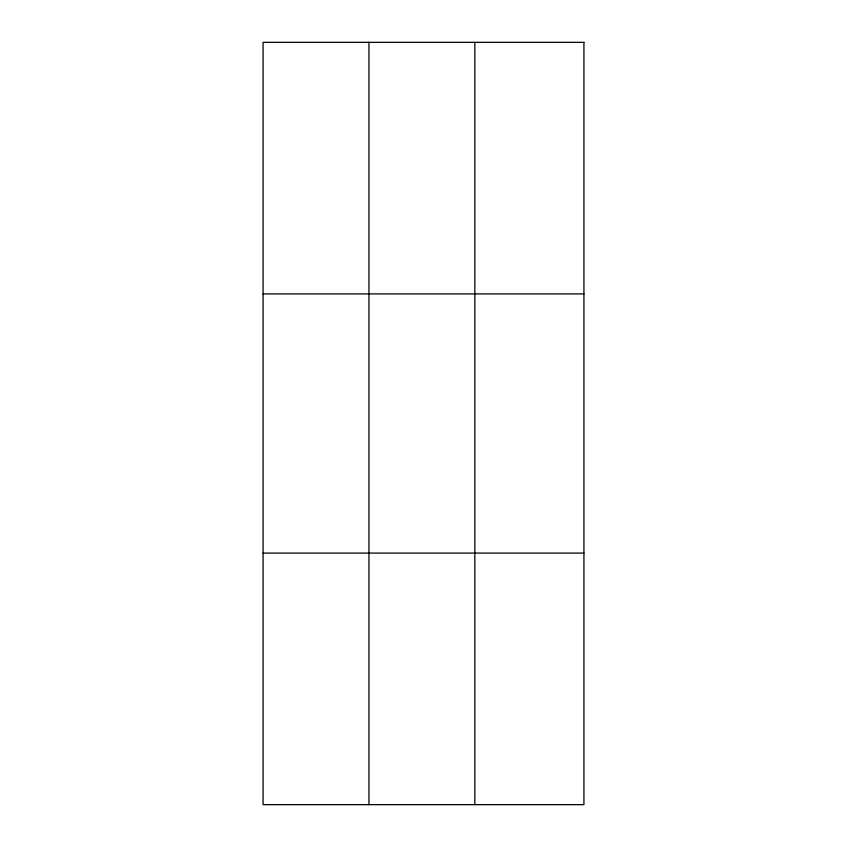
<?xml version="1.0" encoding="UTF-8"?>
<svg xmlns="http://www.w3.org/2000/svg" width="847" height="847" viewBox="0 0 847 847"><rect width="100%" height="100%" fill="white"/><g stroke="black" fill="none" stroke-linecap="round" stroke-linejoin="round"><path stroke-width="1.27" d="M368.953 42.35L368.953 804.65M474.839 42.35L474.839 804.65M263.078 293.909L583.922 293.909M263.078 553.091L583.922 553.091M583.922 42.35L583.922 804.65L263.078 804.65L263.078 42.35L583.922 42.35"/></g></svg>
